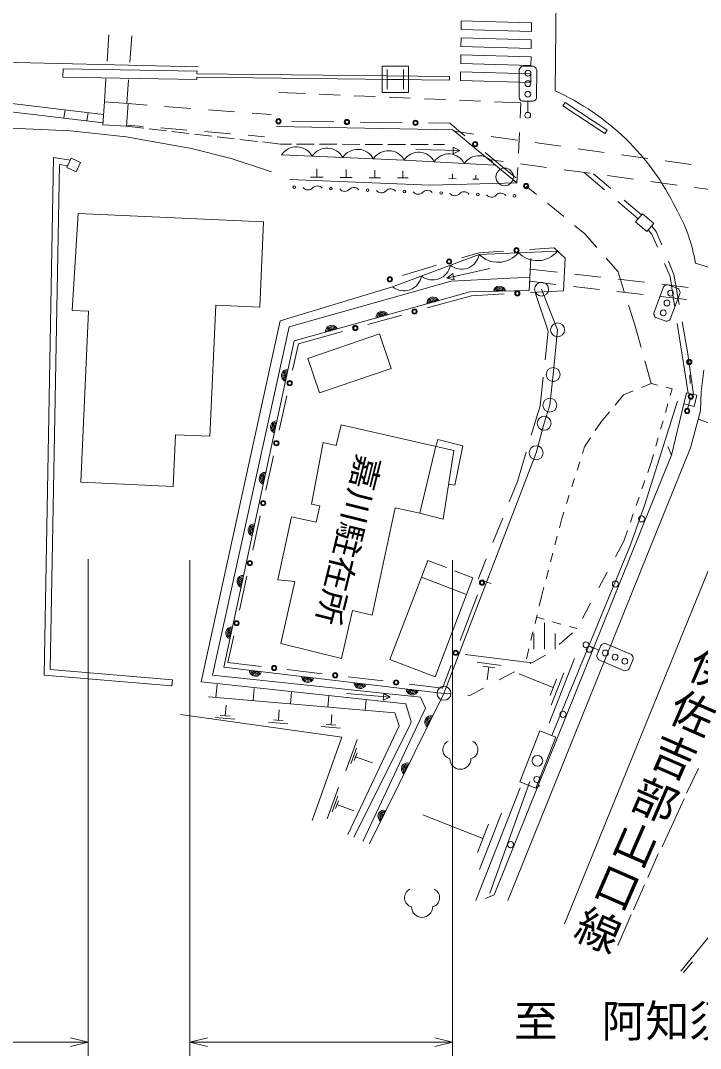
# Model space of a CAD drawing. Units: millimetres, scale not verified. Extents: x 40000 to 680000, y 20000 to 380000.
# Drawn here: x 207474 to 246214, y 233427 to 291968 of the extents above; entities that cross this region are included whole.
import ezdxf
from ezdxf.enums import TextEntityAlignment as Align

# ---------------------------------------------------------------- set-up
doc = ezdxf.new("R2010")
doc.units = ezdxf.units.MM
doc.header["$LTSCALE"] = 1000
for name, color, linetype, lineweight in [('M-BGD', 7, 'Continuous', 13), ('M-BMK-OTRS', 5, 'Continuous', 13), ('M-BMK-ROW', 30, 'Continuous', 13), ('M-STR-HTXT', 7, 'Continuous', 13), ('M-STR-STRC', 7, 'Continuous', 13), ('M-STR-STRD', 7, 'Continuous', 13)]:
    doc.layers.add(name, color=color, linetype=linetype, lineweight=lineweight)
doc.layers.add('M-BGD-HTXT', color=7, linetype='Continuous')
doc.styles.add('@ＭＳ ゴシック', font='')
doc.styles.add('ＭＳ ゴシック', font='')
doc.styles.get('@ＭＳ ゴシック').set_extended_font_data('@MS Gothic')
doc.styles.get('ＭＳ ゴシック').set_extended_font_data('MS Gothic')

msp = doc.modelspace()

# ---------------------------------------------------------------- linework, layer by layer
at = {"layer": 'M-BGD'}
for p, q in [((212401, 289649), (212496, 291146)), ((213806, 291093), (213701, 289596)), ((212254, 287335), (212337, 288651)), ((213631, 288599), (213536, 287248)), ((222188, 287873), (223692, 287808)), ((224491, 287773), (225690, 287722)), ((226489, 287687), (227688, 287635)), ((228487, 287601), (229686, 287549)), ((230485, 287514), (231684, 287463)), ((210008, 286887), (209941, 286417)), ((213605, 287243), (214687, 287159)), ((215684, 287082), (217180, 286965)), ((218177, 286888), (219672, 286772)), ((232483, 287428), (233682, 287376)), ((234482, 287342), (235985, 287277)), ((235985, 287277), (235942, 286401)), ((211332, 286729), (211258, 286261)), ((220669, 286694), (221751, 286610)), ((214503, 285832), (213484, 285949)), ((214463, 285938), (213522, 286018)), ((215795, 285683), (214801, 285797)), ((216954, 285728), (215459, 285854)), ((222918, 286222), (225321, 286195)), ((226821, 286179), (229224, 286152)), ((230724, 286135), (231925, 286121)), ((231925, 286121), (232798, 285404)), ((217086, 285534), (216093, 285648)), ((218378, 285385), (217384, 285499)), ((219445, 285517), (217950, 285644)), ((219669, 285236), (218676, 285350)), ((220961, 285087), (219967, 285201)), ((221382, 285354), (220441, 285433)), ((232202, 285660), (233305, 285505)), ((234296, 285366), (235781, 285157)), ((235902, 285602), (235843, 284404)), ((222278, 284935), (221259, 285052)), ((222904, 284932), (222278, 284935)), ((224204, 284928), (223204, 284931)), ((225504, 284923), (224504, 284927)), ((226804, 284919), (225804, 284922)), ((228104, 284915), (227104, 284918)), ((229404, 284910), (228404, 284913)), ((230704, 284906), (229704, 284909)), ((229997, 284628), (232497, 284561)), ((231629, 284902), (231004, 284905)), ((232117, 284384), (232127, 284759)), ((232497, 284561), (232117, 284384)), ((232127, 284759), (232497, 284561)), ((236771, 285018), (238257, 284809)), ((239247, 284670), (240732, 284461)), ((233957, 284452), (235703, 283017)), ((234150, 284056), (234974, 283944)), ((241723, 284322), (243208, 284113)), ((244198, 283974), (245684, 283766)), ((224357, 283043), (224361, 283527)), ((226032, 283030), (226035, 283485)), ((227664, 283017), (227668, 283444)), ((229256, 283004), (229259, 283404)), ((235804, 283605), (235761, 282729)), ((235964, 283810), (237451, 283608)), ((238442, 283473), (239928, 283271)), ((224720, 283041), (223995, 283046)), ((226373, 283027), (225691, 283033)), ((227984, 283015), (227344, 283020)), ((229555, 283002), (228956, 283007)), ((232286, 282959), (231872, 282968)), ((232079, 282964), (232085, 283240)), ((233583, 282930), (233241, 282938)), ((233412, 282934), (233417, 283161)), ((239591, 283317), (240749, 282324)), ((240115, 283246), (241106, 282396)), ((240919, 283137), (242405, 282935)), ((243396, 282800), (244883, 282598)), ((236283, 282541), (236872, 282063)), ((245874, 282464), (247360, 282262)), ((241508, 281672), (242667, 280679)), ((241865, 281745), (242855, 280896)), ((237493, 281559), (238425, 280803)), ((239046, 280299), (239636, 279821)), ((243236, 280054), (243447, 279803)), ((243427, 280273), (243688, 279962)), ((243688, 279962), (244006, 279197)), ((239636, 279821), (240316, 279039)), ((243447, 279803), (243768, 279053)), ((232617, 278457), (233589, 278748)), ((233589, 278748), (234987, 278838)), ((236484, 278934), (237881, 279024)), ((237881, 279024), (238514, 278428)), ((238514, 278428), (238403, 276569)), ((240841, 278435), (241522, 277653)), ((244162, 278134), (244483, 277384)), ((244388, 278274), (244705, 277509)), ((229235, 277446), (231180, 278028)), ((234213, 277839), (231771, 277302)), ((231771, 277302), (232097, 277566)), ((232097, 277566), (232178, 277200)), ((236520, 277817), (238057, 277638)), ((239051, 277523), (240541, 277350)), ((241522, 277653), (241875, 276526)), ((244705, 277509), (245008, 275793)), ((232178, 277200), (231771, 277302)), ((236482, 277117), (237974, 276943)), ((241534, 277235), (243024, 277062)), ((244017, 276946), (245507, 276773)), ((244483, 277384), (244743, 275712)), ((235033, 276396), (233162, 276300)), ((238403, 276569), (236531, 276473)), ((236815, 276421), (237538, 274269)), ((238968, 276828), (240458, 276655)), ((241451, 276540), (242941, 276367)), ((233162, 276300), (230642, 275600)), ((242115, 275763), (242469, 274636)), ((243934, 276252), (245424, 276079)), ((229196, 275198), (227269, 274663)), ((242469, 274636), (242828, 273352)), ((244897, 274724), (245157, 273053)), ((245182, 274808), (245485, 273093)), ((225824, 274262), (223304, 273562)), ((237538, 274269), (237360, 272644)), ((223304, 273562), (222970, 272051)), ((245157, 273053), (245522, 270743)), ((245485, 273093), (245815, 270673)), ((243044, 272581), (243403, 271296)), ((237251, 271650), (237073, 270026)), ((245611, 271774), (245634, 271302)), ((242849, 271066), (243403, 271296)), ((243403, 271296), (243760, 271209)), ((244245, 271089), (244602, 271001)), ((222646, 270586), (222213, 268633)), ((241352, 270073), (241832, 270645)), ((241832, 270645), (242387, 270875)), ((244602, 271001), (244491, 270612)), ((237073, 270026), (236572, 268352)), ((244354, 270131), (244218, 269650)), ((245275, 270131), (244569, 267214)), ((245482, 269827), (245645, 270461)), ((240550, 269119), (241030, 269691)), ((240219, 268615), (240550, 269119)), ((244081, 269169), (243944, 268688)), ((239615, 267691), (239946, 268196)), ((243807, 268207), (243670, 267726)), ((239495, 267314), (239615, 267691)), ((244365, 267703), (244569, 267214)), ((221889, 267169), (221457, 265216)), ((236285, 267394), (235784, 265721)), ((243533, 267245), (243422, 266856)), ((239192, 266361), (239344, 266838)), ((243422, 266856), (243208, 266237)), ((238889, 265408), (239041, 265885)), ((235784, 265721), (235318, 264564)), ((243045, 265765), (242881, 265292)), ((238586, 264455), (238737, 264932)), ((242717, 264820), (242554, 264347)), ((221133, 263752), (220700, 261799)), ((234945, 263636), (234384, 262245)), ((238178, 263081), (238314, 263602)), ((238314, 263602), (238434, 263979)), ((242390, 263875), (242227, 263402)), ((242063, 262930), (241849, 262312)), ((237926, 262113), (238052, 262597)), ((241849, 262312), (241376, 261430)), ((242235, 262100), (237747, 251253)), ((230319, 260265), (230684, 261216)), ((230684, 261216), (231735, 260812)), ((234011, 261317), (233545, 260160)), ((237674, 261146), (237800, 261630)), ((232202, 260633), (233253, 260230)), ((237421, 260178), (237548, 260662)), ((240903, 260549), (240431, 259668)), ((220376, 260334), (219944, 258382)), ((231370, 259861), (230319, 260265)), ((233253, 260230), (232887, 259278)), ((233800, 260068), (234292, 259899)), ((232887, 259278), (231836, 259682)), ((237159, 259174), (237295, 259694)), ((232532, 256658), (233505, 259255)), ((237023, 258608), (237159, 259174)), ((239958, 258787), (239485, 257906)), ((236789, 257635), (236906, 258122)), ((237305, 257869), (236875, 257992)), ((237328, 257659), (237328, 256159)), ((238267, 257595), (237786, 257732)), ((236555, 256663), (236672, 257149)), ((236728, 257059), (236728, 256159)), ((237928, 257059), (237928, 256159)), ((238916, 257100), (238170, 256435)), ((239178, 257335), (238748, 257458)), ((219620, 256917), (219285, 255406)), ((236602, 255391), (232817, 255857)), ((236301, 255611), (236438, 256177)), ((219285, 255406), (221182, 255181)), ((231519, 253955), (232006, 255253)), ((233501, 255425), (234864, 255242)), ((236602, 255391), (236508, 255342)), ((237384, 255825), (236602, 255391)), ((239040, 255641), (237598, 251954)), ((222671, 255005), (224657, 254769)), ((233817, 255198), (234499, 255106)), ((234158, 255152), (234060, 254425)), ((235623, 254877), (234737, 254413)), ((237827, 253990), (235861, 254759)), ((238434, 254815), (237713, 252972)), ((218608, 253424), (218671, 254146)), ((226147, 254592), (228133, 254357)), ((229623, 254180), (231519, 253955)), ((238008, 254450), (237647, 253529)), ((220732, 253238), (220793, 253930)), ((222857, 253053), (222915, 253714)), ((224982, 252867), (225037, 253498)), ((226039, 253635), (228530, 253425)), ((231601, 253651), (227349, 245072)), ((228141, 253270), (228172, 253643)), ((228172, 253643), (228530, 253425)), ((231957, 253623), (231601, 253651)), ((233065, 253536), (232954, 253545)), ((233852, 253948), (233065, 253536)), ((219136, 252373), (219187, 252975)), ((227106, 252681), (227159, 253282)), ((228530, 253425), (228141, 253270)), ((219418, 252349), (218854, 252397)), ((222165, 252116), (222215, 252711)), ((225166, 251861), (225215, 252448)), ((219688, 252175), (218558, 252270)), ((222710, 251920), (221595, 252014)), ((222444, 252092), (221886, 252139)), ((225704, 251667), (224603, 251760)), ((225441, 251837), (224890, 251884)), ((226007, 249231), (226651, 251025)), ((226288, 249637), (226610, 250534)), ((226488, 249818), (226649, 250267)), ((226568, 250042), (227525, 249699)), ((224943, 246500), (225588, 248294)), ((235933, 248270), (233420, 241844)), ((236502, 248635), (234210, 242269)), ((236827, 248249), (237063, 248408)), ((225224, 246906), (225547, 247803)), ((225424, 247087), (225586, 247535)), ((225505, 247311), (226462, 246967)), ((233820, 245392), (230392, 246733)), ((234877, 246831), (233620, 243618)), ((234134, 246195), (233506, 244589)), ((234454, 242169), (233965, 241962)), ((245755, 238369), (245254, 237757))]:
    msp.add_line(p, q, dxfattribs=at)
for points in [[(212206, 286624), (199346, 288163), (199241, 287688), (212174, 286152)], [(198991, 286985), (201773, 286060), (210324, 285680), (213483, 285339), (217220, 284674), (219484, 284104), (221765, 283344)], [(222066, 285933), (232096, 285748), (235761, 282729)], [(210319, 284025), (209352, 284174), (208817, 254683), (216103, 254085)], [(234465, 283725), (229339, 284021), (222334, 284313)], [(216103, 254085), (216131, 254427), (209167, 255000), (209689, 283774), (210165, 283701)], [(235761, 282729), (230812, 282595), (222793, 282923)], [(228677, 276800), (233604, 278650), (238072, 278844)], [(236454, 276592), (236553, 278410), (236495, 277346), (232015, 277124), (222783, 274521), (218417, 254690), (230266, 253436), (230548, 252800)], [(228677, 276800), (222276, 274875), (217763, 254308)], [(236454, 276592), (233078, 276509), (223068, 273721), (219049, 255135), (231601, 253651)], [(250952, 270593), (249888, 268501), (249022, 266462), (238472, 240528)], [(244900, 270287), (243040, 264407), (242235, 262100)], [(232171, 267491), (225736, 268951), (225465, 267760), (224726, 267928), (224046, 264424), (224527, 264333), (224317, 263394), (222916, 263711), (222140, 260112), (223103, 260026), (222305, 256495), (225761, 255630), (226396, 258372), (227516, 258104), (228817, 264223), (230218, 263906), (231132, 267727)], [(231868, 265569), (232224, 265514), (232671, 267741), (231244, 268116), (231132, 267727)], [(232171, 267491), (231555, 263578), (230218, 263906)], [(244569, 267214), (243306, 264142), (236971, 248402), (234454, 242169)], [(217763, 254308), (229418, 253052), (229723, 252032), (229658, 251818), (226455, 245451)], [(226123, 245617), (227004, 247445), (229042, 251807), (228792, 252534), (218192, 253461)], [(216589, 252454), (225789, 251151), (224085, 246405)], [(230548, 252800), (226999, 245255), (226979, 245223)]]:
    msp.add_lwpolyline(points, dxfattribs=at)
for points in [[(212254, 287335), (213605, 287243), (213517, 285947), (212166, 286039)], [(210366, 284125), (210886, 283878), (210639, 283356), (210118, 283602)], [(210750, 280983), (221322, 280508), (221103, 275643), (218599, 275755), (218264, 268290), (216295, 268378), (216163, 265438), (210910, 265674), (211348, 275411), (210417, 275453)], [(243154, 279960), (242520, 280511), (242919, 280969), (243553, 280418)], [(228601, 272157), (224515, 270758), (223842, 272726), (227927, 274125)], [(246003, 270628), (245852, 269993), (245275, 270131), (245426, 270765)], [(232887, 259278), (231091, 254600), (228522, 255587), (230319, 260265)], [(237977, 251162), (236827, 248249), (235918, 248608), (237068, 251521)]]:
    msp.add_lwpolyline(points, close=True, dxfattribs=at)
for centre, radius in [((222168, 286231), 150), ((222168, 286231), 120), ((222168, 286231), 100), ((226071, 286187), 150), ((226071, 286187), 120), ((226071, 286187), 100), ((229974, 286143), 150), ((229974, 286143), 120), ((229974, 286143), 100), ((233378, 284928), 150), ((233378, 284928), 120), ((233378, 284928), 100), ((235057, 283063), 500), ((223071, 282478), 75), ((225162, 282396), 75), ((227253, 282313), 75), ((229344, 282231), 75), ((231435, 282148), 75), ((236283, 282541), 150), ((236283, 282541), 120), ((236283, 282541), 100), ((233526, 282065), 75), ((235617, 281983), 75), ((235735, 278886), 150), ((235735, 278886), 120), ((235735, 278886), 100), ((231898, 278242), 150), ((231898, 278242), 120), ((231898, 278242), 100), ((228517, 277231), 150), ((228517, 277231), 120), ((228517, 277231), 100), ((235782, 276434), 150), ((235782, 276434), 120), ((235782, 276434), 100), ((229919, 275399), 150), ((229919, 275399), 120), ((229919, 275399), 100), ((226547, 274462), 150), ((226547, 274462), 120), ((226547, 274462), 100), ((245576, 272523), 150), ((245576, 272523), 120), ((245576, 272523), 100), ((222808, 271318), 150), ((222808, 271318), 120), ((222808, 271318), 100), ((245669, 270553), 150), ((245669, 270553), 120), ((245669, 270553), 100), ((245459, 269735), 150), ((245459, 269735), 120), ((245459, 269735), 100), ((222051, 267901), 150), ((222051, 267901), 120), ((222051, 267901), 100), ((221295, 264484), 150), ((221295, 264484), 120), ((221295, 264484), 100), ((242867, 263587), 175), ((220538, 261067), 150), ((220538, 261067), 120), ((220538, 261067), 100), ((233769, 259957), 150), ((233769, 259957), 120), ((233769, 259957), 100), ((241373, 259876), 175), ((219782, 257649), 150), ((219782, 257649), 120), ((219782, 257649), 100), ((232269, 255956), 150), ((232269, 255956), 120), ((232269, 255956), 100), ((239880, 256166), 175), ((221927, 255093), 150), ((221927, 255093), 120), ((221927, 255093), 100), ((225402, 254681), 150), ((225402, 254681), 120), ((225402, 254681), 100), ((228878, 254268), 150), ((228878, 254268), 120), ((228878, 254268), 100), ((238386, 252455), 175), ((236893, 248744), 175), ((235395, 245035), 175)]:
    msp.add_circle(centre, radius, dxfattribs=at)
for centre, radius, start, end in [((223188, 283759), 1018, 28.20258, 147.02553), ((224939, 283686), 1018, 28.20258, 147.02553), ((226690, 283613), 1018, 28.20258, 147.02553), ((228442, 283540), 1018, 28.20258, 147.02553), ((230165, 283490), 982, 26.1027, 147.2809), ((231874, 283391), 982, 26.1027, 147.2809), ((233583, 283292), 982, 26.1027, 147.2809), ((223853, 282683), 361, 218.55754, 316.92209), ((224380, 282190), 361, 38.55754, 136.92209), ((225944, 282601), 361, 218.55754, 316.92209), ((226471, 282108), 361, 38.55754, 136.92209), ((228035, 282518), 361, 218.55754, 316.92209), ((228562, 282025), 361, 38.55754, 136.92209), ((230126, 282436), 361, 218.55754, 316.92209), ((230653, 281943), 361, 38.55754, 136.92209), ((232744, 281860), 361, 38.55754, 136.92209), ((232217, 282353), 361, 218.55754, 316.92209), ((234308, 282271), 361, 218.55754, 316.92209), ((234835, 281778), 361, 38.55754, 136.92209), ((234678, 279698), 1500, 224.30039, 320.67428), ((236912, 279795), 1500, 224.30039, 320.67428), ((232600, 278828), 1020, 231.21005, 349.94295), ((230958, 278212), 1020, 231.21005, 349.94295), ((229315, 277595), 1020, 231.21005, 349.94295), ((234767, 276496), 354, 10.21915, 172.62433), ((234767, 276496), 283, 12.44319, 170.40029), ((234767, 276496), 212, 16.18952, 166.65396), ((234767, 276496), 142, 23.90125, 158.94223), ((234767, 276496), 100, 34.21891, 148.62457), ((230978, 275867), 354, 24.35626, 186.76144), ((230978, 275867), 283, 26.5803, 184.5374), ((230978, 275867), 212, 30.32663, 180.79108), ((230978, 275867), 142, 38.03836, 173.07935), ((230978, 275867), 100, 48.35602, 162.76168), ((228088, 275063), 354, 24.35626, 186.76144), ((228088, 275063), 283, 26.5803, 184.5374), ((228088, 275063), 212, 30.32663, 180.79108), ((228088, 275063), 142, 38.03836, 173.07935), ((228088, 275063), 100, 48.35602, 162.76168), ((225198, 274258), 354, 24.35626, 186.76144), ((225198, 274258), 283, 26.5803, 184.5374), ((225198, 274258), 212, 30.32663, 180.79108), ((225198, 274258), 142, 38.03836, 173.07935), ((225198, 274258), 100, 48.35602, 162.76168), ((222697, 271747), 354, 86.59608, 249.00126), ((222697, 271747), 283, 88.82012, 246.77722), ((222697, 271747), 212, 92.56644, 243.03089), ((222697, 271747), 142, 100.27817, 235.31916), ((222697, 271747), 100, 110.59584, 225.0015), ((222062, 268815), 354, 86.59608, 249.00126), ((222062, 268815), 283, 88.82012, 246.77722), ((222062, 268815), 212, 92.56644, 243.03089), ((222062, 268815), 142, 100.27817, 235.31916), ((222062, 268815), 100, 110.59584, 225.0015), ((221428, 265883), 354, 86.59608, 249.00126), ((221428, 265883), 283, 88.82012, 246.77722), ((221428, 265883), 212, 92.56644, 243.03089), ((221428, 265883), 142, 100.27817, 235.31916), ((221428, 265883), 100, 110.59584, 225.0015), ((220794, 262951), 354, 86.59608, 249.00126), ((220794, 262951), 283, 88.82012, 246.77722), ((220794, 262951), 212, 92.56644, 243.03089), ((220794, 262951), 142, 100.27817, 235.31916), ((220794, 262951), 100, 110.59584, 225.0015), ((220160, 260018), 354, 86.59608, 249.00126), ((220160, 260018), 283, 88.82012, 246.77722), ((220160, 260018), 212, 92.56644, 243.03089), ((220160, 260018), 142, 100.27817, 235.31916), ((220160, 260018), 100, 110.59584, 225.0015), ((219526, 257086), 354, 86.59608, 249.00126), ((219526, 257086), 283, 88.82012, 246.77722), ((219526, 257086), 212, 92.56644, 243.03089), ((219526, 257086), 142, 100.27817, 235.31916), ((219526, 257086), 100, 110.59584, 225.0015), ((220863, 254975), 354, 182.05361, 344.45879), ((220863, 254975), 283, 184.27765, 342.23475), ((220863, 254975), 212, 188.02398, 338.48842), ((220863, 254975), 142, 195.73571, 330.77669), ((220863, 254975), 100, 206.05337, 320.45903), ((223842, 254623), 354, 182.05361, 344.45879), ((223842, 254623), 283, 184.27765, 342.23475), ((223842, 254623), 212, 188.02398, 338.48842), ((223842, 254623), 142, 195.73571, 330.77669), ((223842, 254623), 100, 206.05337, 320.45903), ((226821, 254271), 354, 182.05361, 344.45879), ((226821, 254271), 283, 184.27765, 342.23475), ((226821, 254271), 212, 188.02398, 338.48842), ((226821, 254271), 142, 195.73571, 330.77669), ((226821, 254271), 100, 206.05337, 320.45903), ((229800, 253918), 354, 182.05361, 344.45879), ((229800, 253918), 283, 184.27765, 342.23475), ((229800, 253918), 212, 188.02398, 338.48842), ((229800, 253918), 142, 195.73571, 330.77669), ((229800, 253918), 100, 206.05337, 320.45903), ((230856, 252025), 354, 72.4323, 234.83748), ((230856, 252025), 283, 74.65634, 232.61344), ((230856, 252025), 212, 78.40266, 228.86711), ((230856, 252025), 142, 86.11439, 221.15538), ((230856, 252025), 100, 96.43205, 210.83772), ((232071, 250443), 536, 116.08703, 255.33416), ((232999, 250443), 536, 284.66584, 63.91297), ((229524, 249337), 354, 72.4323, 234.83748), ((229524, 249337), 283, 74.65634, 232.61344), ((229524, 249337), 212, 78.40266, 228.86711), ((229524, 249337), 142, 86.11439, 221.15538), ((229524, 249337), 100, 96.43205, 210.83772), ((232535, 249925), 600, 180, 0), ((228191, 246649), 354, 72.4323, 234.83748), ((228191, 246649), 283, 74.65634, 232.61344), ((228191, 246649), 212, 78.40266, 228.86711), ((228191, 246649), 142, 86.11439, 221.15538), ((228191, 246649), 100, 96.43205, 210.83772), ((229888, 242010), 536, 116.08703, 255.33416), ((230816, 242010), 536, 284.66584, 63.91297), ((230352, 241491), 600, 180, 0)]:
    msp.add_arc(centre, radius, start, end, dxfattribs=at)
at = {"layer": 'M-BMK-OTRS'}
for p, q in [((246107, 249379), (245429, 247972)), ((245294, 247638), (244032, 244907)), ((243808, 244506), (243225, 243172)), ((243032, 242739), (242406, 241321)), ((242271, 241050), (241513, 239286))]:
    msp.add_line(p, q, dxfattribs=at)
for points in [[(217585, 289341), (186535, 290079), (169654, 290500)], [(246208, 269741), (246256, 270842), (246408, 272066)], [(235246, 241846), (243679, 262748), (245648, 267630), (246208, 269741)]]:
    msp.add_lwpolyline(points, dxfattribs=at)
for centre, radius, start, end in [((232155, 275131), 14071, 25.9647, 65.74402), ((236933, 276716), 9106, 9.03773, 30.16761)]:
    msp.add_arc(centre, radius, start, end, dxfattribs=at)
at = {"layer": 'M-BMK-ROW'}
msp.add_lwpolyline([(231601, 253651), (236850, 267354), (237305, 269032), (237630, 270068), (237823, 271814), (238076, 274357), (237164, 276674)], dxfattribs=at)
for centre in [(237164, 276674), (238076, 274357), (237823, 271814), (237630, 270068), (237305, 269032), (236850, 267354), (231601, 253651)]:
    msp.add_circle(centre, 397, dxfattribs=at)
at = {"layer": 'M-STR-HTXT'}
for p, q in [((211321, 261284), (211321, 232781)), ((217119, 261245), (217119, 232781)), ((232078, 261245), (232078, 232781)), ((198271, 233781), (211321, 233781)), ((211321, 233781), (210321, 234031)), ((211321, 233781), (210321, 233531)), ((217119, 233781), (218119, 234031)), ((217119, 233781), (232078, 233781)), ((217119, 233781), (218119, 233531)), ((232078, 233781), (231078, 234031)), ((232078, 233781), (231078, 233531))]:
    msp.add_line(p, q, dxfattribs=at)
at = {"layer": 'M-STR-STRC'}
for p, q in [((238035, 295871), (237936, 287960)), ((228079, 287866), (228079, 289366)), ((228079, 289366), (229579, 289366)), ((229579, 289366), (229579, 287866)), ((236690, 289371), (236090, 289374)), ((228360, 289179), (228360, 288054)), ((228360, 288616), (229298, 288616)), ((229298, 289179), (229298, 288054)), ((235879, 287576), (235889, 289176)), ((236889, 289169), (236879, 287569)), ((229579, 287866), (228079, 287866)), ((236677, 287371), (236077, 287375)), ((236377, 287373), (236373, 286739)), ((244936, 276715), (244373, 276925)), ((243558, 275307), (244116, 276807)), ((245053, 276458), (244496, 274959)), ((243676, 275050), (244238, 274841)), ((240809, 256487), (242281, 255859)), ((240429, 256106), (239847, 256354)), ((240311, 255830), (240547, 256381)), ((241888, 254939), (240417, 255567)), ((242151, 255045), (242386, 255597))]:
    msp.add_line(p, q, dxfattribs=at)
for points in [[(236591, 291841), (232586, 291959), (232579, 291463), (236584, 291345)], [(236577, 290871), (232573, 290989), (232566, 290493), (236571, 290375)], [(236564, 289900), (232559, 290019), (232552, 289523), (236557, 289404)], [(236551, 288930), (232546, 289048), (232539, 288552), (236544, 288434)]]:
    msp.add_lwpolyline(points, close=True, dxfattribs=at)
for points in [[(268049, 275890), (266668, 271692), (245926, 278146)], [(246082, 269266), (249897, 267924), (250077, 268434)]]:
    msp.add_lwpolyline(points, dxfattribs=at)
for centre, radius in [((236388, 288973), 167), ((236384, 288373), 167), ((236380, 287773), 167), ((236372, 286573), 167), ((244515, 276445), 167), ((244306, 275883), 167), ((244097, 275320), 167), ((239693, 256419), 167), ((240797, 255949), 167), ((241349, 255713), 167), ((241901, 255478), 167), ((236923, 249804), 303)]:
    msp.add_circle(centre, radius, dxfattribs=at)
for centre, radius, start, end in [((236175, 289088), 299, 106.41199, 162.85384), ((236576, 289060), 331, 19.33689, 69.92894), ((236147, 287643), 277, 193.94645, 255.31938), ((236602, 287648), 288, 285.16442, 344.10141), ((244359, 276615), 310, 87.41818, 141.7793), ((244751, 276476), 302, 356.72434, 52.47313), ((243876, 275297), 318, 178.16897, 231.02851), ((244247, 275161), 320, 268.39532, 320.80216), ((240767, 256213), 277, 81.20805, 142.58099), ((240596, 255792), 288, 172.42603, 231.36301), ((242089, 255630), 299, 353.67359, 50.11545), ((241908, 255270), 331, 266.5985, 317.19054)]:
    msp.add_arc(centre, radius, start, end, dxfattribs=at)
at = {"layer": 'M-STR-STRD'}
msp.add_line((231908, 288776), (217526, 288936), dxfattribs=at)
for points in [[(217523, 288742), (217521, 288612), (209889, 288737), (209897, 289217)], [(209897, 289217), (217529, 289092), (217526, 288936)], [(217523, 288742), (231906, 288582), (231908, 288776)], [(255292, 265125), (254651, 257043), (249149, 242782), (245093, 237823)]]:
    msp.add_lwpolyline(points, dxfattribs=at)
msp.add_lwpolyline([(240899, 285732), (238502, 287305), (238373, 287108), (240769, 285535)], close=True, dxfattribs=at)

# ---------------------------------------------------------------- texts
at = {"layer": 'M-BGD', "style": 'ＭＳ ゴシック', "width": 1.1}
msp.add_text('嘉川駐在所', height=1320, rotation=255.995, dxfattribs=at).set_placement((225142, 262640), align=Align.BOTTOM_CENTER)
at = {"layer": 'M-BGD', "style": 'ＭＳ ゴシック'}
msp.add_text('至\u3000阿知須', height=1833, dxfattribs=at).set_placement((241834, 233527), align=Align.BOTTOM_CENTER)
at = {"layer": 'M-BGD-HTXT', "style": '@ＭＳ ゴシック'}
for s, p in [('伊', (245506, 255611)), ('佐', (244427, 253135)), ('吉', (243348, 250660)), ('部', (242270, 248185)), ('山', (241191, 245710)), ('口', (240112, 243235)), ('線', (239033, 240760))]:
    msp.add_text(s, height=1833, rotation=246.448, dxfattribs=at).set_placement(p, align=Align.BOTTOM_CENTER)

doc.saveas('drawing.dxf')
